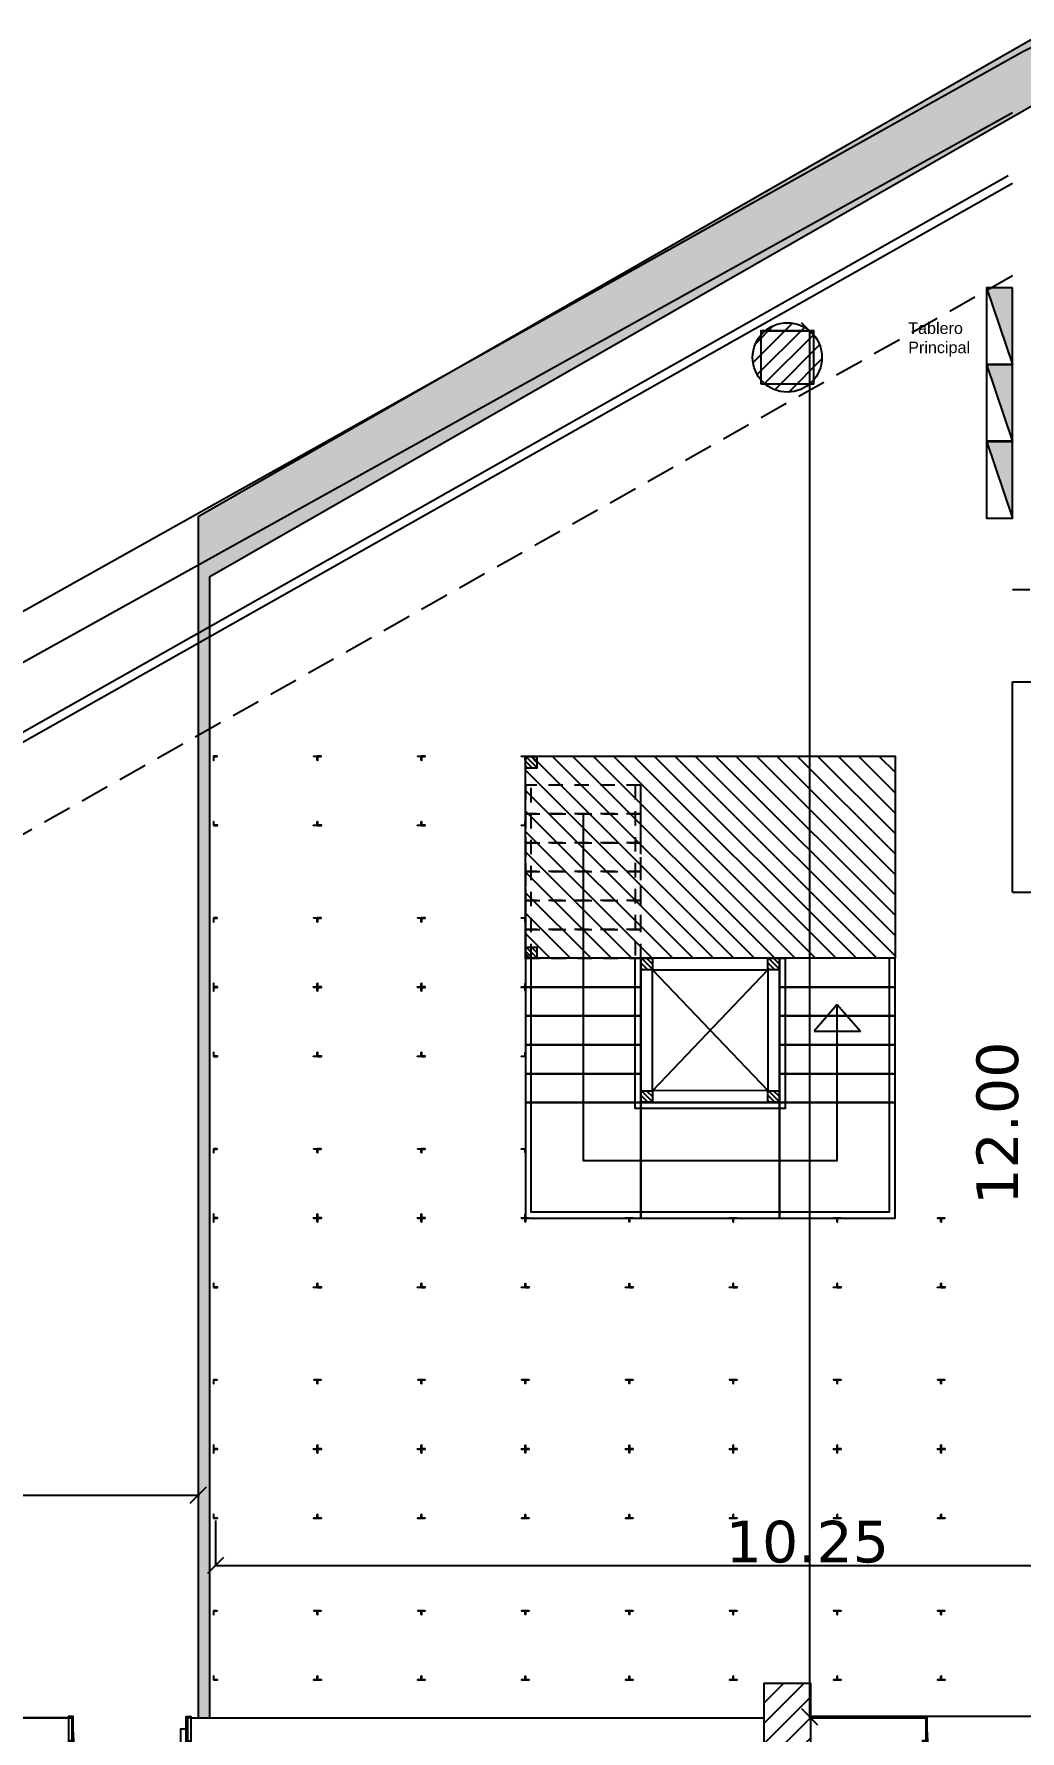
# Model space of a CAD drawing. Header units: millimetres. Extents: x 403 to 619, y 594 to 709.
# Drawn here: x 433.15 to 441.69, y 634.81 to 649.5 of the extents above; entities that cross this region are included whole.
import ezdxf

# ---------------------------------------------------------------- set-up
doc = ezdxf.new("R2010")
doc.units = ezdxf.units.MM
doc.linetypes.add('HIDDEN2', pattern=[0.1875, 0.125, -0.0625])
for name, color, linetype in [('COTAS', 6, 'Continuous'), ('E_Tab', 160, 'Continuous'), ('Hatch ANMAT', 252, 'Continuous'), ('HATCH MINISTERIO', 252, 'Continuous'), ('Parantes', 1, 'Continuous'), ('PUNTERA', 252, 'Continuous'), ('VISTAS', 7, 'Continuous')]:
    doc.layers.add(name, color=color, linetype=linetype)
doc.layers.add('Muros', color=1, linetype='Continuous', lineweight=25)
doc.styles.add('ARIAL', font='verdana.ttf')
doc.styles.add('Notas', font='arial.ttf', dxfattribs={"height": 0.1})
doc.dimstyles.new('200', dxfattribs={"dimscale": 0.2, "dimtxt": 1.8, "dimasz": 0.7, "dimexe": 0, "dimexo": 0.1, "dimgap": 0.08, "dimtad": 1, "dimzin": 5, "dimdsep": 46, "dimtxsty": 'ARIAL', "dimblk": 'OBLIQUE', "dimcen": -0.2, "dimdle": 0.05, "dimclrd": 1, "dimclre": 252, "dimclrt": 1, "dimadec": 3, "dimazin": 0, "dimtfac": 1, "dimtix": 1, "dimtmove": 2, "dimatfit": 3, "dimldrblk": 'NONE', "dimfxl": 0, "dimtolj": 1, "dimtzin": 5, "dimlwd": -1, "dimarcsym": 0})

# ---------------------------------------------------------------- blocks, each defined once
blk = doc.blocks.new('A$C3E6B7836')
h = blk.add_hatch()
h.set_pattern_fill('ANSI31', color=256, style=0)
h.set_pattern_definition([(45, (-13.37838, -34.88476), (-0.08838835, 0.08838835), [])])
h.paths.add_polyline_path([(-0.2, -0.3), (-0.2, 0.3), (0.2, 0.3), (0.2, -0.3)])
blk.add_lwpolyline([(-0.2, -0.3), (-0.2, 0.3), (0.2, 0.3), (0.2, -0.3), (-0.2, -0.3)])
blk = doc.blocks.new('A$C40E93E74')
at = {"color": 1}
for points in [[(0, 1), (0, 1.03), (-0.01, 1.03), (-0.01, 0.99), (0.21, 0.99), (0.21, 1.03), (0.2, 1.03), (0.2, 1), (0, 1)], [(-0.88, 0.01), (0.1, 0.01), (0.1, 0.06), (-0.88, 0.06), (-0.88, 0.01)], [(0, 0), (0, -0.03), (-0.01, -0.03), (-0.01, 0.01), (0.21, 0.01), (0.21, -0.03), (0.2, -0.03), (0.2, 0), (0, 0)]]:
    blk.add_lwpolyline(points, dxfattribs=at)
blk.add_arc((0.1, 0.01), 0.981, 90, 177.0793, dxfattribs=at)
blk = doc.blocks.new('tablero')
at = {"layer": 'E_Tab'}
h = blk.add_hatch(color=10, dxfattribs=at)
h.dxf.hatch_style = 1
h.paths.add_polyline_path([(-151.856, -87.004), (-152.081, -87.004), (-151.856, -87.67)])
at = {"layer": 'E_Tab', "color": 10}
blk.add_line((-152.081, -87.004), (-151.856, -87.67), dxfattribs=at)
blk.add_lwpolyline([(-151.856, -87.004), (-152.081, -87.004), (-152.081, -87.67), (-151.856, -87.67)], close=True, dxfattribs=at)
blk = doc.blocks.new('_OBLIQUE')
at = {"color": 0, "linetype": 'ByBlock', "ltscale": 0.05}
blk.add_line((-0.5, -0.5), (0.5, 0.5), dxfattribs=at)
blk = doc.blocks.new('*D68')
at = {"layer": 'COTAS', "color": 252, "lineweight": -2}
for p, q in [((426.076214, 637.228462), (426.076214, 636.850103)), ((434.576214, 637.228462), (434.576214, 636.850103))]:
    blk.add_line(p, q, dxfattribs=at)
at = {"layer": 'COTAS', "color": 1}
blk.add_line((426.066214, 636.850103), (434.586214, 636.850103), dxfattribs=at)
at = {"layer": 'Defpoints', "color": 0}
for p in [(426.076214, 637.248462), (434.576214, 637.248462), (434.576214, 636.850103)]:
    blk.add_point(p, dxfattribs=at)
at = {"layer": 'COTAS', "color": 1, "xscale": 0.14, "yscale": 0.14, "zscale": 0.14, "rotation": 180}
blk.add_blockref('_OBLIQUE', (426.076214, 636.850103), dxfattribs=at)
at = {"layer": 'COTAS', "color": 1, "xscale": 0.14, "yscale": 0.14, "zscale": 0.14}
blk.add_blockref('_OBLIQUE', (434.576214, 636.850103), dxfattribs=at)
at = {"layer": 'COTAS', "color": 1, "insert": (430.326214, 637.054383), "char_height": 0.36, "attachment_point": 5, "style": 'ARIAL'}
blk.add_mtext('\\A1;8.50', dxfattribs=at)
blk = doc.blocks.new('_None')
blk = doc.blocks.new('*D69')
at = {"layer": 'COTAS', "color": 252, "lineweight": -2}
for p, q in [((434.725464, 636.628212), (434.725464, 636.239575)), ((444.97453, 636.478028), (444.97453, 636.239575))]:
    blk.add_line(p, q, dxfattribs=at)
at = {"layer": 'COTAS', "color": 1}
blk.add_line((434.715464, 636.239575), (444.98453, 636.239575), dxfattribs=at)
at = {"layer": 'Defpoints', "color": 0}
for p in [(434.725464, 636.648212), (444.97453, 636.498028), (444.97453, 636.239575)]:
    blk.add_point(p, dxfattribs=at)
at = {"layer": 'COTAS', "color": 1, "xscale": 0.14, "yscale": 0.14, "zscale": 0.14, "rotation": 180}
blk.add_blockref('_OBLIQUE', (434.725464, 636.239575), dxfattribs=at)
at = {"layer": 'COTAS', "color": 1, "xscale": 0.14, "yscale": 0.14, "zscale": 0.14}
blk.add_blockref('_OBLIQUE', (444.97453, 636.239575), dxfattribs=at)
at = {"layer": 'COTAS', "color": 1, "insert": (439.849997, 636.443135), "char_height": 0.36, "attachment_point": 5, "style": 'ARIAL'}
blk.add_mtext('\\A1;10.25', dxfattribs=at)
blk = doc.blocks.new('*D70')
at = {"layer": 'COTAS', "color": 252, "lineweight": -2}
for p, q in [((439.466214, 646.931389), (439.868828, 646.931389)), ((441.886214, 634.930915), (439.868828, 634.930915))]:
    blk.add_line(p, q, dxfattribs=at)
at = {"layer": 'COTAS', "color": 1}
blk.add_line((439.868828, 646.941389), (439.868828, 634.920915), dxfattribs=at)
at = {"layer": 'Defpoints', "color": 0}
for p in [(439.446214, 646.931389), (439.868828, 634.930915), (441.906214, 634.930915)]:
    blk.add_point(p, dxfattribs=at)
at = {"layer": 'COTAS', "color": 1, "xscale": 0.14, "yscale": 0.14, "zscale": 0.14}
for p, rotation in [((439.868828, 646.931389), 90), ((439.868828, 634.930915), 270)]:
    blk.add_blockref('_OBLIQUE', p, dxfattribs=dict(at, rotation=rotation))
at = {"layer": 'COTAS', "color": 1, "insert": (441.497442, 640.070262), "char_height": 0.36, "attachment_point": 5, "rotation": 90, "style": 'ARIAL'}
blk.add_mtext('\\A1;12.00', dxfattribs=at)

msp = doc.modelspace()

# ---------------------------------------------------------------- hatches: boundary and pattern name
h = msp.add_hatch()
h.set_pattern_fill('ANSI31', color=256, scale=0.8, style=0)
h.set_pattern_definition([(45, (636.13287, 956.68944), (-0.070710678, 0.070710678), [])])
edge = h.paths.add_edge_path()
edge.add_arc((439.676214, 646.701389), 0.3, 0, 360)
at = {"layer": 'Parantes'}
h = msp.add_hatch(dxfattribs=at)
h.set_pattern_fill('ANSI31', color=256, angle=270, style=0)
h.set_pattern_definition([(315, (142.01848, 1597.7172), (0.088388348, 0.088388348), [])])
h.paths.add_polyline_path([(437.40875, 641.498212), (437.408714, 643.248212), (440.608714, 643.248212), (440.608714, 641.498212), (438.408714, 641.498212), (438.408714, 641.498212)])
at = {"layer": 'PUNTERA'}
h = msp.add_hatch(color=252, dxfattribs=at)
h.dxf.hatch_style = 1
h.paths.add_polyline_path([(434.676214, 634.920915), (434.676214, 644.803393), (465.242101, 662.314786), (464.993686, 662.748392), (434.576214, 645.322026), (434.576214, 634.920915)])
at = {"layer": 'VISTAS'}
h = msp.add_hatch(dxfattribs=at)
h.set_pattern_fill('ANSI31', color=1, scale=0.25, angle=270, style=0)
h.set_pattern_definition([(315, (138.918516, 1597.714516), (0.0220970869, 0.0220970869), [])])
edge = h.paths.add_edge_path()
edge.add_line((437.408714, 643.245524), (437.508714, 643.245524))
edge.add_line((437.508714, 643.245524), (437.508714, 643.145524))
edge.add_line((437.508714, 643.145524), (437.408714, 643.145524))
edge.add_line((437.408714, 643.145524), (437.408714, 643.248212))
edge.add_line((437.408714, 643.248212), (437.408714, 643.248212))
h = msp.add_hatch(dxfattribs=at)
h.set_pattern_fill('ANSI31', color=1, scale=0.25, angle=270, style=0)
h.set_pattern_definition([(315, (138.918553, 1596.067204), (0.0220970869, 0.0220970869), [])])
edge = h.paths.add_edge_path()
edge.add_line((437.40875, 641.598212), (437.50875, 641.598212))
edge.add_line((437.50875, 641.598212), (437.50875, 641.498212))
edge.add_line((437.50875, 641.498212), (437.40875, 641.498212))
edge.add_line((437.40875, 641.498212), (437.40875, 641.6009))
h = msp.add_hatch(dxfattribs=at)
h.set_pattern_fill('ANSI31', color=1, scale=0.25, angle=270, style=0)
h.set_pattern_definition([(315, (139.918587, 1595.967204), (0.0220970869, 0.0220970869), [])])
edge = h.paths.add_edge_path()
edge.add_line((438.408784, 641.498212), (438.508784, 641.498212))
edge.add_line((438.508784, 641.498212), (438.508784, 641.398212))
edge.add_line((438.508784, 641.398212), (438.408784, 641.398212))
edge.add_line((438.408784, 641.398212), (438.408784, 641.5009))
h = msp.add_hatch(dxfattribs=at)
h.set_pattern_fill('ANSI31', color=1, scale=0.25, angle=270, style=0)
h.set_pattern_definition([(315, (141.01855, 1595.967204), (0.0220970869, 0.0220970869), [])])
edge = h.paths.add_edge_path()
edge.add_line((439.508748, 641.498212), (439.608748, 641.498212))
edge.add_line((439.608748, 641.498212), (439.608748, 641.398212))
edge.add_line((439.608748, 641.398212), (439.508748, 641.398212))
edge.add_line((439.508748, 641.398212), (439.508748, 641.5009))
h = msp.add_hatch(dxfattribs=at)
h.set_pattern_fill('ANSI31', color=1, scale=0.25, angle=270, style=0)
h.set_pattern_definition([(315, (139.918587, 1594.819892), (0.0220970869, 0.0220970869), [])])
edge = h.paths.add_edge_path()
edge.add_line((438.408784, 640.3509), (438.508784, 640.3509))
edge.add_line((438.508784, 640.3509), (438.508784, 640.2509))
edge.add_line((438.508784, 640.2509), (438.408784, 640.2509))
edge.add_line((438.408784, 640.2509), (438.408784, 640.353588))
h = msp.add_hatch(dxfattribs=at)
h.set_pattern_fill('ANSI31', color=1, scale=0.25, angle=270, style=0)
h.set_pattern_definition([(315, (141.01855, 1594.819892), (0.0220970869, 0.0220970869), [])])
edge = h.paths.add_edge_path()
edge.add_line((439.508748, 640.3509), (439.608748, 640.3509))
edge.add_line((439.608748, 640.3509), (439.608748, 640.2509))
edge.add_line((439.608748, 640.2509), (439.508748, 640.2509))
edge.add_line((439.508748, 640.2509), (439.508748, 640.353588))

# ---------------------------------------------------------------- linework, layer by layer
at = {"color": 253}
msp.add_line((418.482314, 635.961552), (441.626214, 648.822058), dxfattribs=at)
at = {"color": 5}
for p, q in [((426.076214, 639.515836), (441.589335, 648.276153)), ((426.126214, 639.457938), (441.626214, 648.210846))]:
    msp.add_line(p, q, dxfattribs=at)
for p, q in [((441.626214, 644.690915), (441.776214, 644.690915)), ((441.626214, 643.890915), (442.576214, 643.890915)), ((441.626214, 642.070915), (441.626214, 643.890915)), ((441.626214, 642.070915), (444.976214, 642.070915)), ((430.548766, 634.920915), (433.452741, 634.920915)), ((433.452741, 634.920915), (433.452741, 634.720915)), ((434.512741, 634.920915), (439.476214, 634.920915)), ((434.512741, 634.920915), (434.512741, 634.720915)), ((439.876214, 634.920915), (440.886214, 634.920915))]:
    msp.add_line(p, q)
at = {"color": 253, "linetype": 'HIDDEN2', "ltscale": 10}
msp.add_line((433.452741, 634.920915), (409.276214, 634.920915), dxfattribs=at)
msp.add_lwpolyline([(434.676214, 634.920915), (434.676214, 644.803393), (465.242101, 662.314786), (464.996435, 662.749967), (434.576214, 645.322026), (434.576214, 634.920915)])
msp.add_lwpolyline([(434.676214, 634.920915), (434.676214, 644.803393), (465.242101, 662.314786), (464.993686, 662.748392), (434.576214, 645.322026), (434.576214, 634.920915)], close=True)
at = {"color": 2, "linetype": 'HIDDEN2', "ltscale": 2}
msp.add_lwpolyline([(441.626214, 647.40701), (427.590793, 639.483788)], dxfattribs=at)
msp.add_circle((439.676214, 646.701389), 0.3)
at = {"layer": 'Hatch ANMAT'}
msp.add_lwpolyline([(472.974977, 655.220915), (472.926214, 604.640915), (419.426214, 604.640915), (419.426214, 636.871772), (441.714009, 649.349831), (445.177055, 651.044635), (445.325688, 651.093718), (472.986214, 666.877589), (472.986214, 666.877589), (472.986214, 666.877589)], dxfattribs=at)
at = {"layer": 'HATCH MINISTERIO', "ltscale": 0.01, "const_width": 0.01}
msp.add_lwpolyline([(466.017502, 604.640915), (419.426214, 604.640915), (419.426214, 636.871772), (441.714009, 649.349831), (445.177055, 651.044635), (445.383874, 647.844521), (466.226214, 659.524106), (466.226214, 659.524106), (466.226214, 659.524106)], dxfattribs=at)
at = {"layer": 'Muros'}
msp.add_lwpolyline([(439.446214, 646.471389), (439.906214, 646.471389), (439.906214, 646.931389), (439.446214, 646.931389)], close=True, dxfattribs=at)
at = {"layer": 'Parantes'}
for points in [[(434.708714, 643.248212), (434.708714, 643.214712), (434.710714, 643.214712), (434.710714, 643.246212), (434.741214, 643.246212), (434.741214, 643.248212), (434.708714, 643.248212)], [(435.608714, 643.248212), (435.608714, 643.214712), (435.606714, 643.214712), (435.606714, 643.246212), (435.576214, 643.246212), (435.576214, 643.248212), (435.608714, 643.248212)], [(435.608714, 643.248212), (435.608714, 643.214712), (435.610714, 643.214712), (435.610714, 643.246212), (435.641214, 643.246212), (435.641214, 643.248212), (435.608714, 643.248212)], [(436.508714, 643.248212), (436.508714, 643.214712), (436.506714, 643.214712), (436.506714, 643.246212), (436.476214, 643.246212), (436.476214, 643.248212), (436.508714, 643.248212)], [(436.508714, 643.248212), (436.508714, 643.214712), (436.510714, 643.214712), (436.510714, 643.246212), (436.541214, 643.246212), (436.541214, 643.248212), (436.508714, 643.248212)], [(437.408714, 643.248212), (437.408714, 643.214712), (437.406714, 643.214712), (437.406714, 643.246212), (437.376214, 643.246212), (437.376214, 643.248212), (437.408714, 643.248212)], [(437.40875, 641.498212), (437.408714, 643.248212), (440.608714, 643.248212), (440.608714, 641.498212), (438.408714, 641.498212), (438.408714, 641.498212), (437.40875, 641.498212)], [(434.708714, 642.648212), (434.742214, 642.648212), (434.742214, 642.650212), (434.710714, 642.650212), (434.710714, 642.680712), (434.708714, 642.680712), (434.708714, 642.648212)], [(435.608714, 642.648212), (435.575214, 642.648212), (435.575214, 642.650212), (435.606714, 642.650212), (435.606714, 642.680712), (435.608714, 642.680712), (435.608714, 642.648212)], [(435.608714, 642.648212), (435.642214, 642.648212), (435.642214, 642.650212), (435.610714, 642.650212), (435.610714, 642.680712), (435.608714, 642.680712), (435.608714, 642.648212)], [(436.508714, 642.648212), (436.475214, 642.648212), (436.475214, 642.650212), (436.506714, 642.650212), (436.506714, 642.680712), (436.508714, 642.680712), (436.508714, 642.648212)], [(436.508714, 642.648212), (436.542214, 642.648212), (436.542214, 642.650212), (436.510714, 642.650212), (436.510714, 642.680712), (436.508714, 642.680712), (436.508714, 642.648212)], [(437.408714, 642.648212), (437.375214, 642.648212), (437.375214, 642.650212), (437.406714, 642.650212), (437.406714, 642.680712), (437.408714, 642.680712), (437.408714, 642.648212)], [(434.708714, 641.848212), (434.708714, 641.814712), (434.710714, 641.814712), (434.710714, 641.846212), (434.741214, 641.846212), (434.741214, 641.848212), (434.708714, 641.848212)], [(435.608714, 641.848212), (435.608714, 641.814712), (435.606714, 641.814712), (435.606714, 641.846212), (435.576214, 641.846212), (435.576214, 641.848212), (435.608714, 641.848212)], [(435.608714, 641.848212), (435.608714, 641.814712), (435.610714, 641.814712), (435.610714, 641.846212), (435.641214, 641.846212), (435.641214, 641.848212), (435.608714, 641.848212)], [(436.508714, 641.848212), (436.508714, 641.814712), (436.506714, 641.814712), (436.506714, 641.846212), (436.476214, 641.846212), (436.476214, 641.848212), (436.508714, 641.848212)], [(436.508714, 641.848212), (436.508714, 641.814712), (436.510714, 641.814712), (436.510714, 641.846212), (436.541214, 641.846212), (436.541214, 641.848212), (436.508714, 641.848212)], [(437.408714, 641.848212), (437.408714, 641.814712), (437.406714, 641.814712), (437.406714, 641.846212), (437.376214, 641.846212), (437.376214, 641.848212), (437.408714, 641.848212)], [(434.708714, 641.248212), (434.742214, 641.248212), (434.742214, 641.250212), (434.710714, 641.250212), (434.710714, 641.280712), (434.708714, 641.280712), (434.708714, 641.248212)], [(434.708714, 641.248212), (434.708714, 641.214712), (434.710714, 641.214712), (434.710714, 641.246212), (434.741214, 641.246212), (434.741214, 641.248212), (434.708714, 641.248212)], [(435.608714, 641.248212), (435.575214, 641.248212), (435.575214, 641.250212), (435.606714, 641.250212), (435.606714, 641.280712), (435.608714, 641.280712), (435.608714, 641.248212)], [(435.608714, 641.248212), (435.608714, 641.214712), (435.606714, 641.214712), (435.606714, 641.246212), (435.576214, 641.246212), (435.576214, 641.248212), (435.608714, 641.248212)], [(435.608714, 641.248212), (435.642214, 641.248212), (435.642214, 641.250212), (435.610714, 641.250212), (435.610714, 641.280712), (435.608714, 641.280712), (435.608714, 641.248212)], [(435.608714, 641.248212), (435.608714, 641.214712), (435.610714, 641.214712), (435.610714, 641.246212), (435.641214, 641.246212), (435.641214, 641.248212), (435.608714, 641.248212)], [(436.508714, 641.248212), (436.475214, 641.248212), (436.475214, 641.250212), (436.506714, 641.250212), (436.506714, 641.280712), (436.508714, 641.280712), (436.508714, 641.248212)], [(436.508714, 641.248212), (436.508714, 641.214712), (436.506714, 641.214712), (436.506714, 641.246212), (436.476214, 641.246212), (436.476214, 641.248212), (436.508714, 641.248212)], [(436.508714, 641.248212), (436.542214, 641.248212), (436.542214, 641.250212), (436.510714, 641.250212), (436.510714, 641.280712), (436.508714, 641.280712), (436.508714, 641.248212)], [(436.508714, 641.248212), (436.508714, 641.214712), (436.510714, 641.214712), (436.510714, 641.246212), (436.541214, 641.246212), (436.541214, 641.248212), (436.508714, 641.248212)], [(437.408714, 641.248212), (437.375214, 641.248212), (437.375214, 641.250212), (437.406714, 641.250212), (437.406714, 641.280712), (437.408714, 641.280712), (437.408714, 641.248212)], [(437.408714, 641.248212), (437.408714, 641.214712), (437.406714, 641.214712), (437.406714, 641.246212), (437.376214, 641.246212), (437.376214, 641.248212), (437.408714, 641.248212)], [(434.708714, 640.648212), (434.742214, 640.648212), (434.742214, 640.650212), (434.710714, 640.650212), (434.710714, 640.680712), (434.708714, 640.680712), (434.708714, 640.648212)], [(435.608714, 640.648212), (435.575214, 640.648212), (435.575214, 640.650212), (435.606714, 640.650212), (435.606714, 640.680712), (435.608714, 640.680712), (435.608714, 640.648212)], [(435.608714, 640.648212), (435.642214, 640.648212), (435.642214, 640.650212), (435.610714, 640.650212), (435.610714, 640.680712), (435.608714, 640.680712), (435.608714, 640.648212)], [(436.508714, 640.648212), (436.475214, 640.648212), (436.475214, 640.650212), (436.506714, 640.650212), (436.506714, 640.680712), (436.508714, 640.680712), (436.508714, 640.648212)], [(436.508714, 640.648212), (436.542214, 640.648212), (436.542214, 640.650212), (436.510714, 640.650212), (436.510714, 640.680712), (436.508714, 640.680712), (436.508714, 640.648212)], [(437.408714, 640.648212), (437.375214, 640.648212), (437.375214, 640.650212), (437.406714, 640.650212), (437.406714, 640.680712), (437.408714, 640.680712), (437.408714, 640.648212)], [(434.708714, 639.848212), (434.708714, 639.814712), (434.710714, 639.814712), (434.710714, 639.846212), (434.741214, 639.846212), (434.741214, 639.848212), (434.708714, 639.848212)], [(435.608714, 639.848212), (435.608714, 639.814712), (435.606714, 639.814712), (435.606714, 639.846212), (435.576214, 639.846212), (435.576214, 639.848212), (435.608714, 639.848212)], [(435.608714, 639.848212), (435.608714, 639.814712), (435.610714, 639.814712), (435.610714, 639.846212), (435.641214, 639.846212), (435.641214, 639.848212), (435.608714, 639.848212)], [(436.508714, 639.848212), (436.508714, 639.814712), (436.506714, 639.814712), (436.506714, 639.846212), (436.476214, 639.846212), (436.476214, 639.848212), (436.508714, 639.848212)], [(436.508714, 639.848212), (436.508714, 639.814712), (436.510714, 639.814712), (436.510714, 639.846212), (436.541214, 639.846212), (436.541214, 639.848212), (436.508714, 639.848212)], [(437.408714, 639.848212), (437.408714, 639.814712), (437.406714, 639.814712), (437.406714, 639.846212), (437.376214, 639.846212), (437.376214, 639.848212), (437.408714, 639.848212)], [(434.708714, 639.248212), (434.742214, 639.248212), (434.742214, 639.250212), (434.710714, 639.250212), (434.710714, 639.280712), (434.708714, 639.280712), (434.708714, 639.248212)], [(434.708714, 639.248212), (434.708714, 639.214712), (434.710714, 639.214712), (434.710714, 639.246212), (434.741214, 639.246212), (434.741214, 639.248212), (434.708714, 639.248212)], [(435.608714, 639.248212), (435.575214, 639.248212), (435.575214, 639.250212), (435.606714, 639.250212), (435.606714, 639.280712), (435.608714, 639.280712), (435.608714, 639.248212)], [(435.608714, 639.248212), (435.608714, 639.214712), (435.606714, 639.214712), (435.606714, 639.246212), (435.576214, 639.246212), (435.576214, 639.248212), (435.608714, 639.248212)], [(435.608714, 639.248212), (435.642214, 639.248212), (435.642214, 639.250212), (435.610714, 639.250212), (435.610714, 639.280712), (435.608714, 639.280712), (435.608714, 639.248212)], [(435.608714, 639.248212), (435.608714, 639.214712), (435.610714, 639.214712), (435.610714, 639.246212), (435.641214, 639.246212), (435.641214, 639.248212), (435.608714, 639.248212)], [(436.508714, 639.248212), (436.475214, 639.248212), (436.475214, 639.250212), (436.506714, 639.250212), (436.506714, 639.280712), (436.508714, 639.280712), (436.508714, 639.248212)], [(436.508714, 639.248212), (436.508714, 639.214712), (436.506714, 639.214712), (436.506714, 639.246212), (436.476214, 639.246212), (436.476214, 639.248212), (436.508714, 639.248212)], [(436.508714, 639.248212), (436.542214, 639.248212), (436.542214, 639.250212), (436.510714, 639.250212), (436.510714, 639.280712), (436.508714, 639.280712), (436.508714, 639.248212)], [(436.508714, 639.248212), (436.508714, 639.214712), (436.510714, 639.214712), (436.510714, 639.246212), (436.541214, 639.246212), (436.541214, 639.248212), (436.508714, 639.248212)], [(437.408714, 639.248212), (437.375214, 639.248212), (437.375214, 639.250212), (437.406714, 639.250212), (437.406714, 639.280712), (437.408714, 639.280712), (437.408714, 639.248212)], [(437.408714, 639.248212), (437.408714, 639.214712), (437.406714, 639.214712), (437.406714, 639.246212), (437.376214, 639.246212), (437.376214, 639.248212), (437.408714, 639.248212)], [(437.408714, 639.248212), (437.408714, 639.214712), (437.410714, 639.214712), (437.410714, 639.246212), (437.441214, 639.246212), (437.441214, 639.248212), (437.408714, 639.248212)], [(438.308714, 639.248212), (438.308714, 639.214712), (438.306714, 639.214712), (438.306714, 639.246212), (438.276214, 639.246212), (438.276214, 639.248212), (438.308714, 639.248212)], [(438.308714, 639.248212), (438.308714, 639.214712), (438.310714, 639.214712), (438.310714, 639.246212), (438.341214, 639.246212), (438.341214, 639.248212), (438.308714, 639.248212)], [(439.208714, 639.248212), (439.208714, 639.214712), (439.206714, 639.214712), (439.206714, 639.246212), (439.176214, 639.246212), (439.176214, 639.248212), (439.208714, 639.248212)], [(439.208714, 639.248212), (439.208714, 639.214712), (439.206714, 639.214712), (439.206714, 639.246212), (439.176214, 639.246212), (439.176214, 639.248212), (439.208714, 639.248212)], [(439.208714, 639.248212), (439.208714, 639.214712), (439.210714, 639.214712), (439.210714, 639.246212), (439.241214, 639.246212), (439.241214, 639.248212), (439.208714, 639.248212)], [(440.108714, 639.248212), (440.108714, 639.214712), (440.106714, 639.214712), (440.106714, 639.246212), (440.076214, 639.246212), (440.076214, 639.248212), (440.108714, 639.248212)], [(440.108714, 639.248212), (440.108714, 639.214712), (440.110714, 639.214712), (440.110714, 639.246212), (440.141214, 639.246212), (440.141214, 639.248212), (440.108714, 639.248212)], [(441.008714, 639.248212), (441.008714, 639.214712), (441.006714, 639.214712), (441.006714, 639.246212), (440.976214, 639.246212), (440.976214, 639.248212), (441.008714, 639.248212)], [(441.008714, 639.248212), (441.008714, 639.214712), (441.010714, 639.214712), (441.010714, 639.246212), (441.041214, 639.246212), (441.041214, 639.248212), (441.008714, 639.248212)], [(434.708714, 638.648212), (434.742214, 638.648212), (434.742214, 638.650212), (434.710714, 638.650212), (434.710714, 638.680712), (434.708714, 638.680712), (434.708714, 638.648212)], [(435.608714, 638.648212), (435.575214, 638.648212), (435.575214, 638.650212), (435.606714, 638.650212), (435.606714, 638.680712), (435.608714, 638.680712), (435.608714, 638.648212)], [(435.608714, 638.648212), (435.642214, 638.648212), (435.642214, 638.650212), (435.610714, 638.650212), (435.610714, 638.680712), (435.608714, 638.680712), (435.608714, 638.648212)], [(436.508714, 638.648212), (436.475214, 638.648212), (436.475214, 638.650212), (436.506714, 638.650212), (436.506714, 638.680712), (436.508714, 638.680712), (436.508714, 638.648212)], [(436.508714, 638.648212), (436.542214, 638.648212), (436.542214, 638.650212), (436.510714, 638.650212), (436.510714, 638.680712), (436.508714, 638.680712), (436.508714, 638.648212)], [(437.408714, 638.648212), (437.375214, 638.648212), (437.375214, 638.650212), (437.406714, 638.650212), (437.406714, 638.680712), (437.408714, 638.680712), (437.408714, 638.648212)], [(437.408714, 638.648212), (437.442214, 638.648212), (437.442214, 638.650212), (437.410714, 638.650212), (437.410714, 638.680712), (437.408714, 638.680712), (437.408714, 638.648212)], [(438.308714, 638.648212), (438.275214, 638.648212), (438.275214, 638.650212), (438.306714, 638.650212), (438.306714, 638.680712), (438.308714, 638.680712), (438.308714, 638.648212)], [(438.308714, 638.648212), (438.342214, 638.648212), (438.342214, 638.650212), (438.310714, 638.650212), (438.310714, 638.680712), (438.308714, 638.680712), (438.308714, 638.648212)], [(439.208714, 638.648212), (439.175214, 638.648212), (439.175214, 638.650212), (439.206714, 638.650212), (439.206714, 638.680712), (439.208714, 638.680712), (439.208714, 638.648212)], [(439.208714, 638.648212), (439.175214, 638.648212), (439.175214, 638.650212), (439.206714, 638.650212), (439.206714, 638.680712), (439.208714, 638.680712), (439.208714, 638.648212)], [(439.208714, 638.648212), (439.242214, 638.648212), (439.242214, 638.650212), (439.210714, 638.650212), (439.210714, 638.680712), (439.208714, 638.680712), (439.208714, 638.648212)], [(440.108714, 638.648212), (440.075214, 638.648212), (440.075214, 638.650212), (440.106714, 638.650212), (440.106714, 638.680712), (440.108714, 638.680712), (440.108714, 638.648212)], [(440.108714, 638.648212), (440.142214, 638.648212), (440.142214, 638.650212), (440.110714, 638.650212), (440.110714, 638.680712), (440.108714, 638.680712), (440.108714, 638.648212)], [(441.008714, 638.648212), (440.975214, 638.648212), (440.975214, 638.650212), (441.006714, 638.650212), (441.006714, 638.680712), (441.008714, 638.680712), (441.008714, 638.648212)], [(441.008714, 638.648212), (441.042214, 638.648212), (441.042214, 638.650212), (441.010714, 638.650212), (441.010714, 638.680712), (441.008714, 638.680712), (441.008714, 638.648212)], [(434.708714, 637.848212), (434.708714, 637.814712), (434.710714, 637.814712), (434.710714, 637.846212), (434.741214, 637.846212), (434.741214, 637.848212), (434.708714, 637.848212)], [(435.608714, 637.848212), (435.608714, 637.814712), (435.606714, 637.814712), (435.606714, 637.846212), (435.576214, 637.846212), (435.576214, 637.848212), (435.608714, 637.848212)], [(435.608714, 637.848212), (435.608714, 637.814712), (435.610714, 637.814712), (435.610714, 637.846212), (435.641214, 637.846212), (435.641214, 637.848212), (435.608714, 637.848212)], [(436.508714, 637.848212), (436.508714, 637.814712), (436.506714, 637.814712), (436.506714, 637.846212), (436.476214, 637.846212), (436.476214, 637.848212), (436.508714, 637.848212)], [(436.508714, 637.848212), (436.508714, 637.814712), (436.510714, 637.814712), (436.510714, 637.846212), (436.541214, 637.846212), (436.541214, 637.848212), (436.508714, 637.848212)], [(437.408714, 637.848212), (437.408714, 637.814712), (437.406714, 637.814712), (437.406714, 637.846212), (437.376214, 637.846212), (437.376214, 637.848212), (437.408714, 637.848212)], [(437.408714, 637.848212), (437.408714, 637.814712), (437.410714, 637.814712), (437.410714, 637.846212), (437.441214, 637.846212), (437.441214, 637.848212), (437.408714, 637.848212)], [(438.308714, 637.848212), (438.308714, 637.814712), (438.306714, 637.814712), (438.306714, 637.846212), (438.276214, 637.846212), (438.276214, 637.848212), (438.308714, 637.848212)], [(438.308714, 637.848212), (438.308714, 637.814712), (438.310714, 637.814712), (438.310714, 637.846212), (438.341214, 637.846212), (438.341214, 637.848212), (438.308714, 637.848212)], [(439.208714, 637.848212), (439.208714, 637.814712), (439.206714, 637.814712), (439.206714, 637.846212), (439.176214, 637.846212), (439.176214, 637.848212), (439.208714, 637.848212)], [(439.208714, 637.848212), (439.208714, 637.814712), (439.206714, 637.814712), (439.206714, 637.846212), (439.176214, 637.846212), (439.176214, 637.848212), (439.208714, 637.848212)], [(439.208714, 637.848212), (439.208714, 637.814712), (439.210714, 637.814712), (439.210714, 637.846212), (439.241214, 637.846212), (439.241214, 637.848212), (439.208714, 637.848212)], [(440.108714, 637.848212), (440.108714, 637.814712), (440.106714, 637.814712), (440.106714, 637.846212), (440.076214, 637.846212), (440.076214, 637.848212), (440.108714, 637.848212)], [(440.108714, 637.848212), (440.108714, 637.814712), (440.110714, 637.814712), (440.110714, 637.846212), (440.141214, 637.846212), (440.141214, 637.848212), (440.108714, 637.848212)], [(441.008714, 637.848212), (441.008714, 637.814712), (441.006714, 637.814712), (441.006714, 637.846212), (440.976214, 637.846212), (440.976214, 637.848212), (441.008714, 637.848212)], [(441.008714, 637.848212), (441.008714, 637.814712), (441.010714, 637.814712), (441.010714, 637.846212), (441.041214, 637.846212), (441.041214, 637.848212), (441.008714, 637.848212)], [(434.708714, 637.248212), (434.742214, 637.248212), (434.742214, 637.250212), (434.710714, 637.250212), (434.710714, 637.280712), (434.708714, 637.280712), (434.708714, 637.248212)], [(434.708714, 637.248212), (434.708714, 637.214712), (434.710714, 637.214712), (434.710714, 637.246212), (434.741214, 637.246212), (434.741214, 637.248212), (434.708714, 637.248212)], [(435.608714, 637.248212), (435.575214, 637.248212), (435.575214, 637.250212), (435.606714, 637.250212), (435.606714, 637.280712), (435.608714, 637.280712), (435.608714, 637.248212)], [(435.608714, 637.248212), (435.608714, 637.214712), (435.606714, 637.214712), (435.606714, 637.246212), (435.576214, 637.246212), (435.576214, 637.248212), (435.608714, 637.248212)], [(435.608714, 637.248212), (435.642214, 637.248212), (435.642214, 637.250212), (435.610714, 637.250212), (435.610714, 637.280712), (435.608714, 637.280712), (435.608714, 637.248212)], [(435.608714, 637.248212), (435.608714, 637.214712), (435.610714, 637.214712), (435.610714, 637.246212), (435.641214, 637.246212), (435.641214, 637.248212), (435.608714, 637.248212)], [(436.508714, 637.248212), (436.475214, 637.248212), (436.475214, 637.250212), (436.506714, 637.250212), (436.506714, 637.280712), (436.508714, 637.280712), (436.508714, 637.248212)], [(436.508714, 637.248212), (436.508714, 637.214712), (436.506714, 637.214712), (436.506714, 637.246212), (436.476214, 637.246212), (436.476214, 637.248212), (436.508714, 637.248212)], [(436.508714, 637.248212), (436.542214, 637.248212), (436.542214, 637.250212), (436.510714, 637.250212), (436.510714, 637.280712), (436.508714, 637.280712), (436.508714, 637.248212)], [(436.508714, 637.248212), (436.508714, 637.214712), (436.510714, 637.214712), (436.510714, 637.246212), (436.541214, 637.246212), (436.541214, 637.248212), (436.508714, 637.248212)], [(437.408714, 637.248212), (437.375214, 637.248212), (437.375214, 637.250212), (437.406714, 637.250212), (437.406714, 637.280712), (437.408714, 637.280712), (437.408714, 637.248212)], [(437.408714, 637.248212), (437.408714, 637.214712), (437.406714, 637.214712), (437.406714, 637.246212), (437.376214, 637.246212), (437.376214, 637.248212), (437.408714, 637.248212)], [(437.408714, 637.248212), (437.442214, 637.248212), (437.442214, 637.250212), (437.410714, 637.250212), (437.410714, 637.280712), (437.408714, 637.280712), (437.408714, 637.248212)], [(437.408714, 637.248212), (437.408714, 637.214712), (437.410714, 637.214712), (437.410714, 637.246212), (437.441214, 637.246212), (437.441214, 637.248212), (437.408714, 637.248212)], [(438.308714, 637.248212), (438.275214, 637.248212), (438.275214, 637.250212), (438.306714, 637.250212), (438.306714, 637.280712), (438.308714, 637.280712), (438.308714, 637.248212)], [(438.308714, 637.248212), (438.308714, 637.214712), (438.306714, 637.214712), (438.306714, 637.246212), (438.276214, 637.246212), (438.276214, 637.248212), (438.308714, 637.248212)], [(438.308714, 637.248212), (438.342214, 637.248212), (438.342214, 637.250212), (438.310714, 637.250212), (438.310714, 637.280712), (438.308714, 637.280712), (438.308714, 637.248212)], [(438.308714, 637.248212), (438.308714, 637.214712), (438.310714, 637.214712), (438.310714, 637.246212), (438.341214, 637.246212), (438.341214, 637.248212), (438.308714, 637.248212)], [(439.208714, 637.248212), (439.175214, 637.248212), (439.175214, 637.250212), (439.206714, 637.250212), (439.206714, 637.280712), (439.208714, 637.280712), (439.208714, 637.248212)], [(439.208714, 637.248212), (439.175214, 637.248212), (439.175214, 637.250212), (439.206714, 637.250212), (439.206714, 637.280712), (439.208714, 637.280712), (439.208714, 637.248212)], [(439.208714, 637.248212), (439.208714, 637.214712), (439.206714, 637.214712), (439.206714, 637.246212), (439.176214, 637.246212), (439.176214, 637.248212), (439.208714, 637.248212)], [(439.208714, 637.248212), (439.208714, 637.214712), (439.206714, 637.214712), (439.206714, 637.246212), (439.176214, 637.246212), (439.176214, 637.248212), (439.208714, 637.248212)], [(439.208714, 637.248212), (439.242214, 637.248212), (439.242214, 637.250212), (439.210714, 637.250212), (439.210714, 637.280712), (439.208714, 637.280712), (439.208714, 637.248212)], [(439.208714, 637.248212), (439.208714, 637.214712), (439.210714, 637.214712), (439.210714, 637.246212), (439.241214, 637.246212), (439.241214, 637.248212), (439.208714, 637.248212)], [(440.108714, 637.248212), (440.075214, 637.248212), (440.075214, 637.250212), (440.106714, 637.250212), (440.106714, 637.280712), (440.108714, 637.280712), (440.108714, 637.248212)], [(440.108714, 637.248212), (440.108714, 637.214712), (440.106714, 637.214712), (440.106714, 637.246212), (440.076214, 637.246212), (440.076214, 637.248212), (440.108714, 637.248212)], [(440.108714, 637.248212), (440.142214, 637.248212), (440.142214, 637.250212), (440.110714, 637.250212), (440.110714, 637.280712), (440.108714, 637.280712), (440.108714, 637.248212)], [(440.108714, 637.248212), (440.108714, 637.214712), (440.110714, 637.214712), (440.110714, 637.246212), (440.141214, 637.246212), (440.141214, 637.248212), (440.108714, 637.248212)], [(441.008714, 637.248212), (440.975214, 637.248212), (440.975214, 637.250212), (441.006714, 637.250212), (441.006714, 637.280712), (441.008714, 637.280712), (441.008714, 637.248212)], [(441.008714, 637.248212), (441.008714, 637.214712), (441.006714, 637.214712), (441.006714, 637.246212), (440.976214, 637.246212), (440.976214, 637.248212), (441.008714, 637.248212)], [(441.008714, 637.248212), (441.042214, 637.248212), (441.042214, 637.250212), (441.010714, 637.250212), (441.010714, 637.280712), (441.008714, 637.280712), (441.008714, 637.248212)], [(441.008714, 637.248212), (441.008714, 637.214712), (441.010714, 637.214712), (441.010714, 637.246212), (441.041214, 637.246212), (441.041214, 637.248212), (441.008714, 637.248212)], [(434.708714, 636.648212), (434.742214, 636.648212), (434.742214, 636.650212), (434.710714, 636.650212), (434.710714, 636.680712), (434.708714, 636.680712), (434.708714, 636.648212)], [(435.608714, 636.648212), (435.575214, 636.648212), (435.575214, 636.650212), (435.606714, 636.650212), (435.606714, 636.680712), (435.608714, 636.680712), (435.608714, 636.648212)], [(435.608714, 636.648212), (435.642214, 636.648212), (435.642214, 636.650212), (435.610714, 636.650212), (435.610714, 636.680712), (435.608714, 636.680712), (435.608714, 636.648212)], [(436.508714, 636.648212), (436.475214, 636.648212), (436.475214, 636.650212), (436.506714, 636.650212), (436.506714, 636.680712), (436.508714, 636.680712), (436.508714, 636.648212)], [(436.508714, 636.648212), (436.542214, 636.648212), (436.542214, 636.650212), (436.510714, 636.650212), (436.510714, 636.680712), (436.508714, 636.680712), (436.508714, 636.648212)], [(437.408714, 636.648212), (437.375214, 636.648212), (437.375214, 636.650212), (437.406714, 636.650212), (437.406714, 636.680712), (437.408714, 636.680712), (437.408714, 636.648212)], [(437.408714, 636.648212), (437.442214, 636.648212), (437.442214, 636.650212), (437.410714, 636.650212), (437.410714, 636.680712), (437.408714, 636.680712), (437.408714, 636.648212)], [(438.308714, 636.648212), (438.275214, 636.648212), (438.275214, 636.650212), (438.306714, 636.650212), (438.306714, 636.680712), (438.308714, 636.680712), (438.308714, 636.648212)], [(438.308714, 636.648212), (438.342214, 636.648212), (438.342214, 636.650212), (438.310714, 636.650212), (438.310714, 636.680712), (438.308714, 636.680712), (438.308714, 636.648212)], [(439.208714, 636.648212), (439.175214, 636.648212), (439.175214, 636.650212), (439.206714, 636.650212), (439.206714, 636.680712), (439.208714, 636.680712), (439.208714, 636.648212)], [(439.208714, 636.648212), (439.175214, 636.648212), (439.175214, 636.650212), (439.206714, 636.650212), (439.206714, 636.680712), (439.208714, 636.680712), (439.208714, 636.648212)], [(439.208714, 636.648212), (439.242214, 636.648212), (439.242214, 636.650212), (439.210714, 636.650212), (439.210714, 636.680712), (439.208714, 636.680712), (439.208714, 636.648212)], [(440.108714, 636.648212), (440.075214, 636.648212), (440.075214, 636.650212), (440.106714, 636.650212), (440.106714, 636.680712), (440.108714, 636.680712), (440.108714, 636.648212)], [(440.108714, 636.648212), (440.142214, 636.648212), (440.142214, 636.650212), (440.110714, 636.650212), (440.110714, 636.680712), (440.108714, 636.680712), (440.108714, 636.648212)], [(441.008714, 636.648212), (440.975214, 636.648212), (440.975214, 636.650212), (441.006714, 636.650212), (441.006714, 636.680712), (441.008714, 636.680712), (441.008714, 636.648212)], [(441.008714, 636.648212), (441.042214, 636.648212), (441.042214, 636.650212), (441.010714, 636.650212), (441.010714, 636.680712), (441.008714, 636.680712), (441.008714, 636.648212)], [(434.708714, 635.848212), (434.708714, 635.814712), (434.710714, 635.814712), (434.710714, 635.846212), (434.741214, 635.846212), (434.741214, 635.848212), (434.708714, 635.848212)], [(435.608714, 635.848212), (435.608714, 635.814712), (435.606714, 635.814712), (435.606714, 635.846212), (435.576214, 635.846212), (435.576214, 635.848212), (435.608714, 635.848212)], [(435.608714, 635.848212), (435.608714, 635.814712), (435.610714, 635.814712), (435.610714, 635.846212), (435.641214, 635.846212), (435.641214, 635.848212), (435.608714, 635.848212)], [(436.508714, 635.848212), (436.508714, 635.814712), (436.506714, 635.814712), (436.506714, 635.846212), (436.476214, 635.846212), (436.476214, 635.848212), (436.508714, 635.848212)], [(436.508714, 635.848212), (436.508714, 635.814712), (436.510714, 635.814712), (436.510714, 635.846212), (436.541214, 635.846212), (436.541214, 635.848212), (436.508714, 635.848212)], [(437.408714, 635.848212), (437.408714, 635.814712), (437.406714, 635.814712), (437.406714, 635.846212), (437.376214, 635.846212), (437.376214, 635.848212), (437.408714, 635.848212)], [(437.408714, 635.848212), (437.408714, 635.814712), (437.410714, 635.814712), (437.410714, 635.846212), (437.441214, 635.846212), (437.441214, 635.848212), (437.408714, 635.848212)], [(438.308714, 635.848212), (438.308714, 635.814712), (438.306714, 635.814712), (438.306714, 635.846212), (438.276214, 635.846212), (438.276214, 635.848212), (438.308714, 635.848212)], [(438.308714, 635.848212), (438.308714, 635.814712), (438.310714, 635.814712), (438.310714, 635.846212), (438.341214, 635.846212), (438.341214, 635.848212), (438.308714, 635.848212)], [(439.208714, 635.848212), (439.208714, 635.814712), (439.206714, 635.814712), (439.206714, 635.846212), (439.176214, 635.846212), (439.176214, 635.848212), (439.208714, 635.848212)], [(439.208714, 635.848212), (439.208714, 635.814712), (439.206714, 635.814712), (439.206714, 635.846212), (439.176214, 635.846212), (439.176214, 635.848212), (439.208714, 635.848212)], [(439.208714, 635.848212), (439.208714, 635.814712), (439.210714, 635.814712), (439.210714, 635.846212), (439.241214, 635.846212), (439.241214, 635.848212), (439.208714, 635.848212)], [(440.108714, 635.848212), (440.108714, 635.814712), (440.106714, 635.814712), (440.106714, 635.846212), (440.076214, 635.846212), (440.076214, 635.848212), (440.108714, 635.848212)], [(440.108714, 635.848212), (440.108714, 635.814712), (440.110714, 635.814712), (440.110714, 635.846212), (440.141214, 635.846212), (440.141214, 635.848212), (440.108714, 635.848212)], [(441.008714, 635.848212), (441.008714, 635.814712), (441.006714, 635.814712), (441.006714, 635.846212), (440.976214, 635.846212), (440.976214, 635.848212), (441.008714, 635.848212)], [(441.008714, 635.848212), (441.008714, 635.814712), (441.010714, 635.814712), (441.010714, 635.846212), (441.041214, 635.846212), (441.041214, 635.848212), (441.008714, 635.848212)], [(434.708714, 635.248212), (434.742214, 635.248212), (434.742214, 635.250212), (434.710714, 635.250212), (434.710714, 635.280712), (434.708714, 635.280712), (434.708714, 635.248212)], [(435.608714, 635.248212), (435.575214, 635.248212), (435.575214, 635.250212), (435.606714, 635.250212), (435.606714, 635.280712), (435.608714, 635.280712), (435.608714, 635.248212)], [(435.608714, 635.248212), (435.642214, 635.248212), (435.642214, 635.250212), (435.610714, 635.250212), (435.610714, 635.280712), (435.608714, 635.280712), (435.608714, 635.248212)], [(436.508714, 635.248212), (436.475214, 635.248212), (436.475214, 635.250212), (436.506714, 635.250212), (436.506714, 635.280712), (436.508714, 635.280712), (436.508714, 635.248212)], [(436.508714, 635.248212), (436.542214, 635.248212), (436.542214, 635.250212), (436.510714, 635.250212), (436.510714, 635.280712), (436.508714, 635.280712), (436.508714, 635.248212)], [(437.408714, 635.248212), (437.375214, 635.248212), (437.375214, 635.250212), (437.406714, 635.250212), (437.406714, 635.280712), (437.408714, 635.280712), (437.408714, 635.248212)], [(437.408714, 635.248212), (437.442214, 635.248212), (437.442214, 635.250212), (437.410714, 635.250212), (437.410714, 635.280712), (437.408714, 635.280712), (437.408714, 635.248212)], [(438.308714, 635.248212), (438.275214, 635.248212), (438.275214, 635.250212), (438.306714, 635.250212), (438.306714, 635.280712), (438.308714, 635.280712), (438.308714, 635.248212)], [(438.308714, 635.248212), (438.342214, 635.248212), (438.342214, 635.250212), (438.310714, 635.250212), (438.310714, 635.280712), (438.308714, 635.280712), (438.308714, 635.248212)], [(439.208714, 635.248212), (439.175214, 635.248212), (439.175214, 635.250212), (439.206714, 635.250212), (439.206714, 635.280712), (439.208714, 635.280712), (439.208714, 635.248212)], [(439.208714, 635.248212), (439.175214, 635.248212), (439.175214, 635.250212), (439.206714, 635.250212), (439.206714, 635.280712), (439.208714, 635.280712), (439.208714, 635.248212)], [(439.208714, 635.248212), (439.242214, 635.248212), (439.242214, 635.250212), (439.210714, 635.250212), (439.210714, 635.280712), (439.208714, 635.280712), (439.208714, 635.248212)], [(440.108714, 635.248212), (440.075214, 635.248212), (440.075214, 635.250212), (440.106714, 635.250212), (440.106714, 635.280712), (440.108714, 635.280712), (440.108714, 635.248212)], [(440.108714, 635.248212), (440.142214, 635.248212), (440.142214, 635.250212), (440.110714, 635.250212), (440.110714, 635.280712), (440.108714, 635.280712), (440.108714, 635.248212)], [(441.008714, 635.248212), (440.975214, 635.248212), (440.975214, 635.250212), (441.006714, 635.250212), (441.006714, 635.280712), (441.008714, 635.280712), (441.008714, 635.248212)], [(441.008714, 635.248212), (441.042214, 635.248212), (441.042214, 635.250212), (441.010714, 635.250212), (441.010714, 635.280712), (441.008714, 635.280712), (441.008714, 635.248212)]]:
    msp.add_lwpolyline(points, dxfattribs=at)
at = {"layer": 'Parantes', "color": 1}
for points in [[(437.408714, 643.245524), (437.508714, 643.245524), (437.508714, 643.145524), (437.408714, 643.145524), (437.408714, 643.248212), (437.408714, 643.248212)], [(437.40875, 641.595524), (437.50875, 641.595524), (437.50875, 641.495524), (437.40875, 641.495524), (437.40875, 641.598212), (437.40875, 641.598212)], [(438.408784, 641.498212), (438.508784, 641.498212), (438.508784, 641.398212), (438.408784, 641.398212), (438.408784, 641.5009), (438.408784, 641.5009)], [(439.508748, 641.498212), (439.608748, 641.498212), (439.608748, 641.398212), (439.508748, 641.398212), (439.508748, 641.5009), (439.508748, 641.5009)], [(438.408784, 640.3509), (438.508784, 640.3509), (438.508784, 640.2509), (438.408784, 640.2509), (438.408784, 640.353588), (438.408784, 640.353588)], [(439.508748, 640.3509), (439.608748, 640.3509), (439.608748, 640.2509), (439.508748, 640.2509), (439.508748, 640.353588), (439.508748, 640.353588)]]:
    msp.add_lwpolyline(points, dxfattribs=at)
at = {"layer": 'Parantes', "color": 150}
for points in [[(437.408748, 640.248212), (437.408748, 639.248212), (438.408748, 639.248212), (438.408748, 640.248212), (437.408748, 640.248212)], [(438.408748, 640.248212), (438.408748, 639.248212), (439.608748, 639.248212), (439.608748, 640.248212), (438.408748, 640.248212)], [(439.608748, 640.248212), (439.608748, 639.248212), (440.608748, 639.248212), (440.608748, 640.248212), (439.608748, 640.248212)]]:
    msp.add_lwpolyline(points, dxfattribs=at)
at = {"layer": 'VISTAS', "color": 150, "linetype": 'HIDDEN2'}
for points in [[(437.408719, 642.998212), (437.408719, 641.498212), (437.458647, 641.498212), (437.458647, 642.998212), (437.408719, 642.998212)], [(438.408784, 642.998212), (437.408784, 642.998212), (437.408784, 642.748212), (438.408784, 642.748212), (438.408784, 642.998212)], [(438.358857, 642.998212), (438.358857, 641.498212), (438.408784, 641.498212), (438.408784, 642.998212), (438.358857, 642.998212)], [(438.408784, 642.748212), (437.408784, 642.748212), (437.408784, 642.498212), (438.408784, 642.498212), (438.408784, 642.748212)], [(438.408748, 642.498212), (437.408748, 642.498212), (437.408748, 642.248212), (438.408748, 642.248212), (438.408748, 642.498212)], [(438.408748, 642.248212), (437.408748, 642.248212), (437.408748, 641.998212), (438.408748, 641.998212), (438.408748, 642.248212)], [(438.408748, 641.998212), (437.408748, 641.998212), (437.408748, 641.748212), (438.408748, 641.748212), (438.408748, 641.998212)], [(438.408748, 641.748212), (437.408748, 641.748212), (437.408748, 641.498212), (438.408748, 641.498212), (438.408748, 641.748212)]]:
    msp.add_lwpolyline(points, dxfattribs=at)
at = {"layer": 'VISTAS', "color": 3}
for points in [[(437.908719, 642.748212), (437.908719, 642.748212), (437.908719, 639.748212), (440.108719, 639.748212), (440.108719, 641.098212)], [(440.108719, 641.098212), (439.908748, 640.868212)], [(440.108719, 641.098212), (440.308712, 640.868212)], [(439.908748, 640.868212), (440.308712, 640.868212)]]:
    msp.add_lwpolyline(points, dxfattribs=at)
at = {"layer": 'VISTAS', "color": 150}
for points in [[(438.408748, 641.498212), (437.408748, 641.498212), (437.408748, 641.248212), (438.408748, 641.248212), (438.408748, 641.498212)], [(437.408784, 641.498212), (437.408784, 639.248212), (440.608714, 639.248212), (440.608712, 641.498212), (440.558712, 641.498212), (440.558712, 639.298212), (437.458712, 639.298212), (437.458712, 641.498212), (437.408784, 641.498212)], [(438.408784, 641.498212), (438.408748, 640.248212), (439.608748, 640.248212), (439.608748, 641.498212), (439.658748, 641.498212), (439.658748, 640.198212), (438.358748, 640.198212), (438.358857, 641.498212), (438.408748, 641.498212)], [(440.608748, 641.498212), (439.608748, 641.498212), (439.608748, 641.248212), (440.608748, 641.248212), (440.608748, 641.498212)], [(438.408748, 641.248212), (437.408748, 641.248212), (437.408748, 640.998212), (438.408748, 640.998212), (438.408748, 641.248212)], [(440.608748, 641.248212), (439.608748, 641.248212), (439.608748, 640.998212), (440.608748, 640.998212), (440.608748, 641.248212)], [(438.408748, 640.998212), (437.408748, 640.998212), (437.408748, 640.748212), (438.408748, 640.748212), (438.408748, 640.998212)], [(440.608748, 640.998212), (439.608748, 640.998212), (439.608748, 640.748212), (440.608748, 640.748212), (440.608748, 640.998212)], [(438.408748, 640.748212), (437.408748, 640.748212), (437.408748, 640.498212), (438.408748, 640.498212), (438.408748, 640.748212)], [(440.608748, 640.748212), (439.608748, 640.748212), (439.608748, 640.498212), (440.608748, 640.498212), (440.608748, 640.748212)], [(438.408748, 640.498212), (437.408748, 640.498212), (437.408748, 640.248212), (438.408748, 640.248212), (438.408748, 640.498212)], [(440.608748, 640.498212), (439.608748, 640.498212), (439.608748, 640.248212), (440.608748, 640.248212), (440.608748, 640.498212)]]:
    msp.add_lwpolyline(points, dxfattribs=at)
at = {"layer": 'VISTAS'}
for points in [[(438.508784, 641.398212), (439.508748, 641.398212), (439.508748, 640.353588), (438.508784, 640.3509), (438.508784, 641.398212)], [(438.508784, 641.398212), (439.508748, 640.353588)], [(439.508748, 641.398212), (438.508784, 640.3509)]]:
    msp.add_lwpolyline(points, dxfattribs=at)

# ---------------------------------------------------------------- block references
msp.add_blockref('A$C3E6B7836', (439.676214, 634.920915))
at = {"color": 1, "rotation": 90}
for p in [(434.482741, 634.720915), (441.876214, 634.720915)]:
    msp.add_blockref('A$C40E93E74', p, dxfattribs=at)
at = {"layer": 'E_Tab'}
for p in [(593.482327, 734.30927), (593.482327, 733.644063), (593.482327, 732.978856)]:
    msp.add_blockref('tablero', p, dxfattribs=at)

# ---------------------------------------------------------------- texts
at = {"layer": 'E_Tab', "insert": (440.722926, 647.004766), "char_height": 0.099965, "attachment_point": 1, "style": 'Notas'}
msp.add_mtext_dynamic_manual_height_columns('{\\C0;Tablero \\PPrincipal}', width=0.586515, gutter_width=0.5, heights=[0], dxfattribs=at)

# ---------------------------------------------------------------- dimensions: what is measured, and where the dimension line sits
at = {"layer": 'COTAS'}
dim = msp.add_linear_dim(base=(439.868828, 634.930915), p1=(439.446214, 646.931389), p2=(441.906214, 634.930915), angle=90, dimstyle='200', dxfattribs=at)
dim.commit()
dim.dimension.update_dxf_attribs({"geometry": '*D70', "text_midpoint": (441.497442, 640.070262), "dimtype": 160})
for base, p1, p2, picture, middle in [((434.576214, 636.850103), (426.076214, 637.248462), (434.576214, 637.248462), '*D68', (430.326214, 637.054383)), ((444.97453, 636.239575), (434.725464, 636.648212), (444.97453, 636.498028), '*D69', (439.849997, 636.443135))]:
    dim = msp.add_linear_dim(base=base, p1=p1, p2=p2, dimstyle='200', dxfattribs=at)
    dim.commit()
    dim.dimension.update_dxf_attribs({"geometry": picture, "text_midpoint": middle})

doc.saveas('drawing.dxf')
